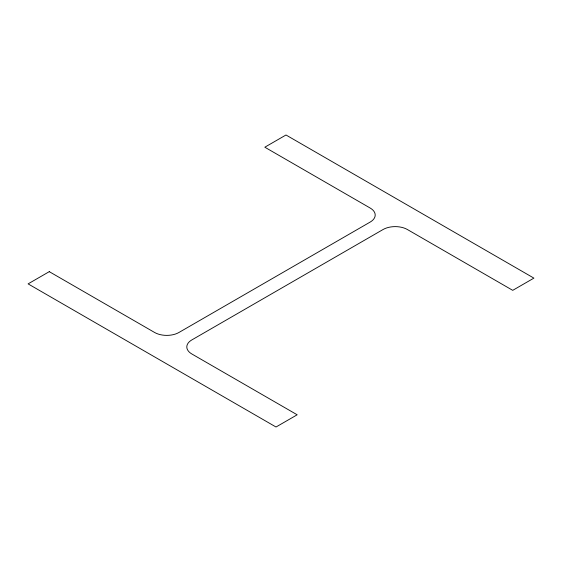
<?xml version="1.0" encoding="UTF-8"?>
<svg xmlns="http://www.w3.org/2000/svg" width="562" height="562" viewBox="0 0 562 562"><rect width="100%" height="100%" fill="white"/><g stroke="black" fill="none" stroke-linecap="round" stroke-linejoin="round"><path stroke-width="0.84" d="M49.266 271.657L28.1 283.88L276.012 427.008L297.179 414.791L191.832 353.969A17.204 9.933 0 0 1 191.832 339.926L383.059 229.521A17.204 9.933 0 0 1 407.387 229.521L512.734 290.343L533.9 278.12L285.988 134.992L264.821 147.209L370.168 208.031A17.204 9.933 0 0 1 370.168 222.074L178.941 332.479A17.204 9.933 0 0 1 154.613 332.479L49.266 271.657"/></g></svg>
